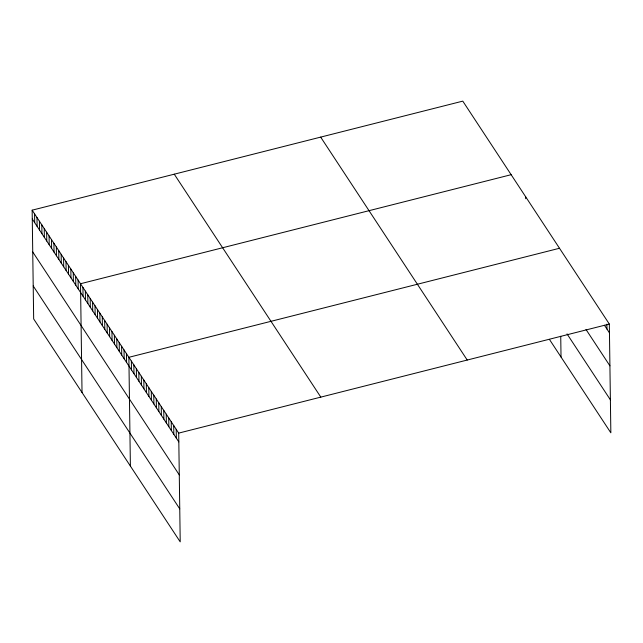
<?xml version="1.0" encoding="UTF-8"?>
<svg xmlns="http://www.w3.org/2000/svg" width="643" height="643" viewBox="0 0 643 643"><rect width="100%" height="100%" fill="white"/><g stroke="black" fill="none" stroke-linecap="round" stroke-linejoin="round"><path stroke-width="0.96" d="M32.15 210.173L178.698 433.109L180.217 541.872L33.669 318.944L32.15 210.173L462.783 101.128L609.331 324.056L610.85 432.827L549.419 339.375M511.145 174.695L80.512 283.74L82.031 392.511M559.506 248.262L128.873 357.307L130.392 466.079M178.698 433.109L609.331 324.056M604.468 325.278L609.451 332.857M585.998 329.465L609.918 365.851M567.038 333.894L610.392 399.833M320.672 137.112L467.22 360.04M174.261 174.189L320.809 397.117M32.271 218.982L178.818 441.91M32.737 251.968L179.284 474.896M33.211 285.958L179.759 508.886M606.896 324.176L606.96 329.071M560.736 336.289L561.026 357.026M525.653 196.766L525.677 198.719M176.206 429.315L176.327 438.116M173.714 425.521L173.835 434.33M171.223 421.736L171.343 430.537M168.731 417.942L168.852 426.751M166.24 414.156L166.368 422.957M163.748 410.363L163.877 419.172M161.256 406.577L161.385 415.378M158.765 402.783L158.893 411.592M156.273 398.998L156.402 407.799M153.781 395.204L153.91 404.013M151.29 391.418L151.418 400.219M148.806 387.625L148.927 396.434M146.315 383.839L146.435 392.64M143.823 380.045L143.944 388.854M141.331 376.259L141.452 385.061M138.84 372.466L138.96 381.275M136.348 368.68L136.469 377.481M133.857 364.886L133.977 373.687M131.365 361.101L131.485 369.902M126.454 353.634L126.575 362.435M124.035 349.953L124.155 358.754M121.615 346.272L121.744 355.081M119.196 342.598L119.325 351.399M116.785 338.917L116.905 347.718M114.366 335.236L114.486 344.045M111.946 331.563L112.067 340.364M109.527 327.882L109.648 336.683M107.108 324.201L107.228 333.01M104.688 320.527L104.817 329.329M102.277 316.846L102.398 325.647M99.858 313.165L99.978 321.974M97.439 309.492L97.559 318.293M95.019 305.811L95.14 314.612M92.6 302.138L92.721 310.939M90.181 298.456L90.309 307.258M87.761 294.775L87.89 303.576M85.35 291.102L85.471 299.903M82.931 287.421L83.051 296.222M78.092 280.067L78.213 288.868M75.673 276.386L75.802 285.187M73.254 272.704L73.382 281.513M70.843 269.031L70.963 277.832M68.423 265.35L68.544 274.151M66.004 261.669L66.125 270.478M63.585 257.996L63.705 266.797M61.165 254.315L61.286 263.116M58.746 250.633L58.875 259.442M56.327 246.96L56.455 255.761M53.916 243.279L54.036 252.08M51.496 239.598L51.617 248.407M49.077 235.925L49.198 244.726M46.658 232.244L46.778 241.045M44.238 228.57L44.367 237.371M41.819 224.889L41.948 233.69M39.408 221.208L39.528 230.017M36.989 217.535L37.109 226.336M34.569 213.854L34.69 222.655"/></g></svg>
